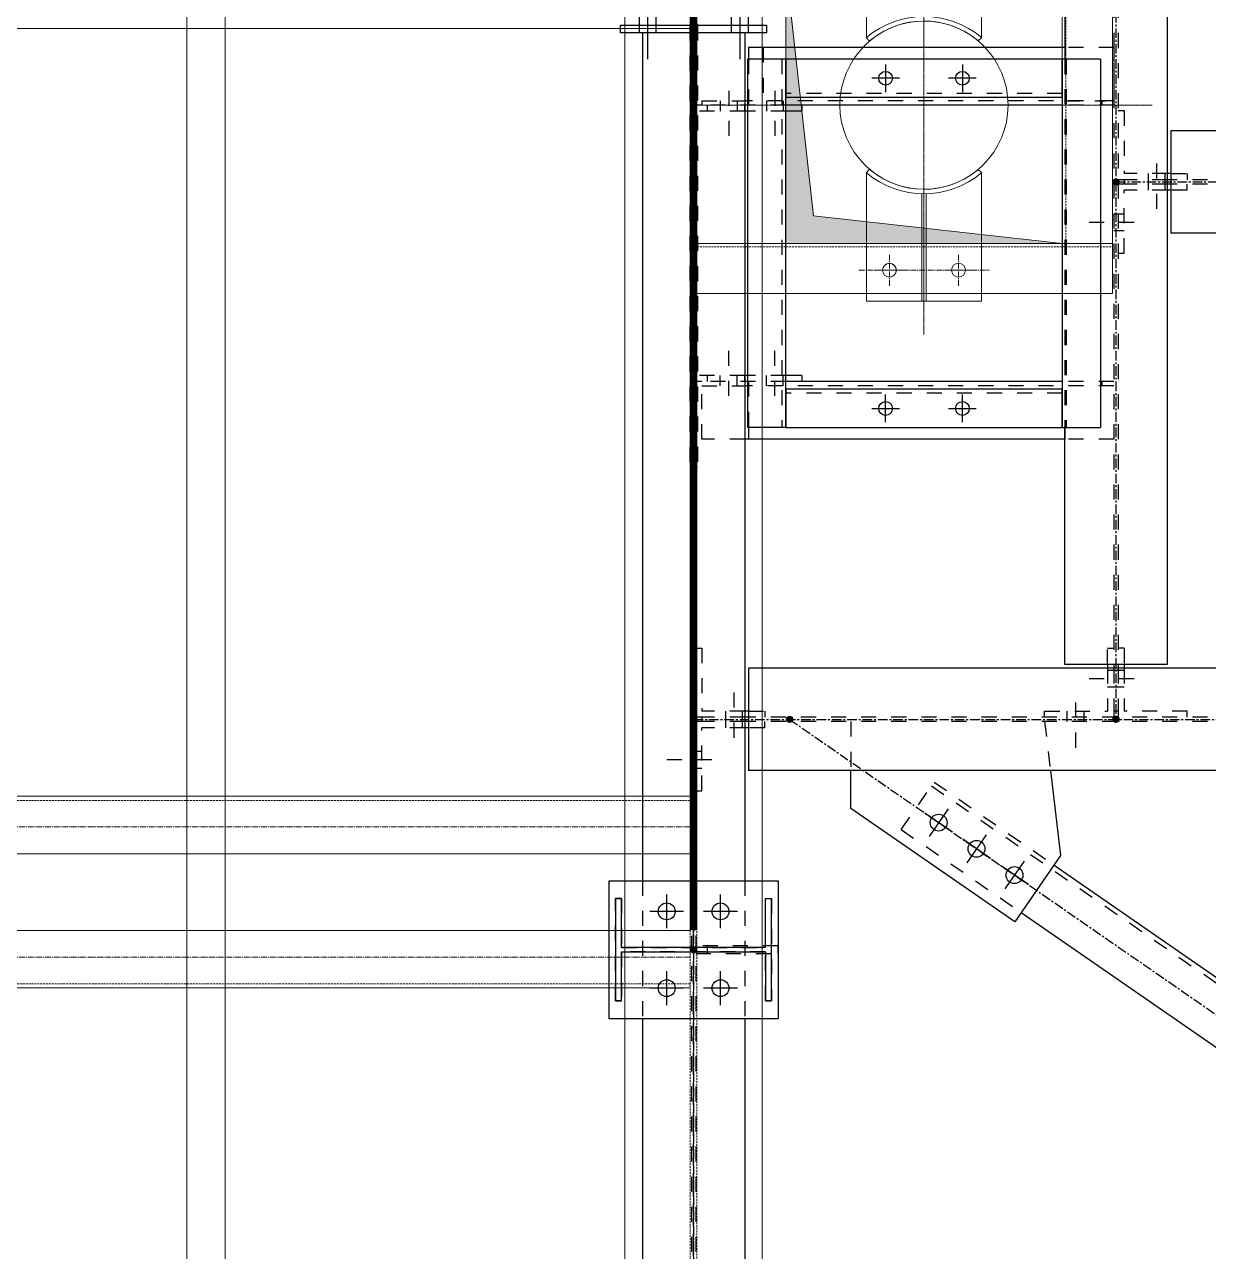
# Model space of a CAD drawing. Header units: inches. Extents: x 209270 to 234360, y -180214 to -150194.
# Drawn here: x 216141 to 217682, y -157257 to -155659 of the extents above; entities that cross this region are included whole.
import ezdxf

# ---------------------------------------------------------------- set-up
doc = ezdxf.new("R2010")
doc.units = ezdxf.units.IN
doc.header["$LTSCALE"] = 10
doc.header["$MEASUREMENT"] = 0
for name, pattern in [('CENTER', [2, 1.25, -0.25, 0.25, -0.25]), ('CENTER2', [1.125, 0.75, -0.125, 0.125, -0.125]), ('DXK_LINE_DOT2', [3.9198, 1.9599, -1.9599]), ('DXK_LINE_DOT5', [7.8785, 2.979, -0.9799, 0.9799, -0.9799, 0.9799, -0.9799]), ('HIDDEN', [0.375, 0.25, -0.125])]:
    doc.linetypes.add(name, pattern=pattern)
doc.layers.get('0').update_dxf_attribs({"color": 1})
for name, color, linetype in [('_STR_0', 5, 'Continuous'), ('_STR_1', 5, 'Continuous'), ('_STR_2', 5, 'Continuous'), ('_STR_4', 5, 'Continuous')]:
    doc.layers.add(name, color=color, linetype=linetype)
for name, color, linetype, lineweight in [('AM_5', 1, 'Continuous', 0), ('CEN', 1, 'CENTER', 9), ('CENETR LINE', 1, 'CENTER2', 9), ('CENTERLINE', 1, 'CENTER2', 9), ('Chute', 1, 'Continuous', 9), ('CIVIL', 1, 'Continuous', 9), ('DIM', 1, 'Continuous', 13), ('handrail', 1, 'FENCELINE1', 9), ('HIDDDEN', 1, 'HIDDEN', 9), ('HIDDEN', 1, 'HIDDEN', 9), ('MAIN OBJECT', 1, 'Continuous', 18), ('Sheeting', 1, 'Continuous', 0)]:
    doc.layers.add(name, color=color, linetype=linetype, lineweight=lineweight)
doc.linetypes.add('FENCELINE1', pattern='A,0.25,-0.1,[133,arial.ttf,S=0.1,R=0,X=-0.1,Y=0],-0.1,1', length=1.45)

# ---------------------------------------------------------------- blocks, each defined once
blk = doc.blocks.new('A$Cb10ac4c2')
at = {"layer": 'CENETR LINE'}
for p, q in [((0, 111.9, 0), (0, -40.4, 121420759.9)), ((-45, -20.2), (-45, 20.2)), ((45, -20.2), (45, 20.2)), ((45, -20.2), (45, 20.2)), ((-85, 0), (85, 0)), ((-27, 0.1, 0), (-63, 0.1, 0)), ((63, 0.1, 0), (27, 0.1, 0))]:
    blk.add_line(p, q, dxfattribs=at)
at = {"layer": 'MAIN OBJECT', "ltscale": 10}
for p, q in [((-75, 127.1, -59806266.3), (-71.1, 131.6, 0)), ((75, 127.1, -59806267.4), (70.6, 131.1, -59806267.4)), ((-75, -40.4, 60710380), (-75, 127.1, -59806266.3)), ((75, 127.1, -59806267.4), (75, -40.4, 60710380)), ((-3, 99.4, 4205928.3), (-3, -40.4, 121420759.9)), ((3, 99.4, 4205928.3), (3, -40.4, 121420759.9)), ((75, -40.4, 60710380), (-75, -40.4, 60710380))]:
    blk.add_line(p, q, dxfattribs=at)
at = {"layer": 'MAIN OBJECT'}
for centre in [(-45, 0.1), (45, 0.1)]:
    blk.add_circle(centre, 9, dxfattribs=at)
at = {"layer": 'MAIN OBJECT', "ltscale": 10}
for centre, radius in [((-45, 0), 8.95), ((45, 0.1, 0), 9)]:
    blk.add_circle(centre, radius, dxfattribs=at)
for radius, start, end in [(109.5, 229.5133, 310.1102), (115.5, 229.5129, 310.4871)]:
    blk.add_arc((0, 214.9, -60710380), radius, start, end, dxfattribs=at)
blk = doc.blocks.new('A$CcDSGYTRTRT')
at = {"layer": 'CIVIL'}
h = blk.add_hatch(color=1, dxfattribs=at)
h.dxf.hatch_style = 1
h.paths.add_polyline_path([(-180, 180), (180, 180), (180, -180), (144.3, 143.8)])
at = {"layer": 'CENTERLINE', "ltscale": 0.3}
for p, q in [((0, -296.9, 0), (0, 296.9, 0)), ((-298.5, 0, 0), (298.5, 0, 0))]:
    blk.add_line(p, q, dxfattribs=at)
at = {"layer": 'Chute', "ltscale": 10}
blk.add_circle((0, 0, 0), 109.5, dxfattribs=at)
at = {"layer": 'CIVIL', "color": 1, "elevation": 0}
blk.add_lwpolyline([(180, -180), (144.3, 143.8), (-180, 180)], dxfattribs=at)
at = {"layer": 'CIVIL'}
blk.add_circle((0, 0, 0), 109.5, dxfattribs=at)
at = {"layer": 'HIDDEN'}
for p, q in [((-184.7, 295.6, -170993130.3), (-184.7, -245.4, -121420762.7)), ((184.7, 295.6, -170993130.3), (184.7, -245.4, -121420762.7)), ((180, -184.7, -182131142.6), (-180, -184.7, 0))]:
    blk.add_line(p, q, dxfattribs=at)
at = {"layer": 'MAIN OBJECT'}
for p, q in [((-245.4, 295.6, -110282750.3), (-245.4, -245.4, -60710382.7)), ((-180, 295.6, -170993130.3), (-180, -245.4, -121420762.7)), ((180, 295.6, -170993130.3), (180, -245.4, -121420762.7)), ((245.4, 295.6, -110282750.3), (245.4, -245.4, -60710382.7)), ((180, 180, -121420762.7), (180, -180, -121420762.7)), ((180, -180, -182131142.6), (-180, -180, 0)), ((180, -245.4, -121420762.7), (-245.4, -245.4, 60710380)), ((180, -245.4, 60710380), (-180, -245.4, 60710380)), ((180, -245.4, -121420762.7), (245.4, -245.4, -60710382.7))]:
    blk.add_line(p, q, dxfattribs=at)
at = {"layer": 'MAIN OBJECT', "elevation": 0}
blk.add_lwpolyline([(180, 180), (-180, 180), (-180, -180), (180, -180)], close=True, dxfattribs=at)
at = {"layer": 'AM_5', "rotation": 270}
blk.add_blockref('A$Cb10ac4c2', (-215, 0, -121420759.9), dxfattribs=at)
at = {"layer": 'AM_5', "xscale": -1, "rotation": 90}
blk.add_blockref('A$Cb10ac4c2', (215, 0, -121420759.9), dxfattribs=at)
blk = doc.blocks.new('A$C6febed19')
at = {"layer": 'AM_5', "xscale": -1}
blk.add_blockref('A$CcDSGYTRTRT', (0, 0), dxfattribs=at)
blk = doc.blocks.new('GridLine-116860372-116902 - 114867')
at = {"layer": '_STR_2', "linetype": 'DXK_LINE_DOT5'}
blk.add_line((217011.9, -165456.7), (217011.9, -153291), dxfattribs=at)
blk = doc.blocks.new('Part-116860372-116023 - 114867')
at = {"layer": '_STR_2', "linetype": 'Continuous'}
for p, q in [((216901.9, -156953.7), (216901.9, -156773.7)), ((216901.9, -156773.7), (217121.9, -156773.7)), ((217121.9, -156773.7), (217121.9, -156953.7)), ((217121.9, -156953.7), (216901.9, -156953.7))]:
    blk.add_line(p, q, dxfattribs=at)
blk = doc.blocks.new('Bolt-116860372-115849 - 114867')
at = {"layer": '_STR_1', "linetype": 'DXK_LINE_DOT2'}
for p, q in [((217057.7, -156142.4), (217057.7, -156079.4)), ((217117.7, -156142.4), (217117.7, -156079.4)), ((217046.7, -156123.7), (217046.7, -156115.7)), ((217068.7, -156123.7), (217068.7, -156115.7)), ((217106.7, -156123.7), (217106.7, -156115.7)), ((217128.7, -156123.7), (217128.7, -156115.7)), ((217046.7, -156129.4), (217046.7, -156123.7)), ((217068.7, -156129.4), (217068.7, -156123.7)), ((217106.7, -156129.4), (217106.7, -156123.7)), ((217128.7, -156129.4), (217128.7, -156123.7))]:
    blk.add_line(p, q, dxfattribs=at)
blk = doc.blocks.new('Part-116860372-114952 - 114867')
at = {"layer": '_STR_4', "linetype": 'Continuous'}
for points in [[(217011.9, -156567.7, -1), (217011.9, -156559.7, -1)], [(218111.9, -156567.7, -1), (218111.9, -156559.7, -1)]]:
    blk.add_hatch(color=256, dxfattribs=at).paths.add_polyline_path(points)
at = {"layer": '_STR_1', "linetype": 'DXK_LINE_DOT2'}
for p, q in [((218100.7, -156497.1), (218038.7, -156497.1)), ((218100.7, -156630.3), (218100.7, -156497.1)), ((217022.7, -156560.8), (217022.7, -156566.5)), ((217078.5, -156560.8), (217022.7, -156560.8)), ((218033.7, -156560.8), (217083.5, -156560.8)), ((218100.7, -156560.8), (218038.7, -156560.8)), ((217078.5, -156566.5), (217022.7, -156566.5)), ((218033.7, -156566.5), (217083.5, -156566.5)), ((218100.7, -156566.5), (218038.7, -156566.5)), ((218100.7, -156630.3), (218038.7, -156630.3))]:
    blk.add_line(p, q, dxfattribs=at)
at = {"layer": '_STR_2', "linetype": 'Continuous'}
for p, q in [((217083.5, -156497.1), (217083.5, -156630.3)), ((218038.7, -156497.1), (217083.5, -156497.1)), ((218033.7, -156497.1), (218033.7, -156630.3)), ((217083.5, -156560.8), (217078.5, -156560.8)), ((218038.7, -156560.8), (218033.7, -156560.8)), ((217083.5, -156566.5), (217078.5, -156566.5)), ((218038.7, -156566.5), (218033.7, -156566.5)), ((218038.7, -156630.3), (217083.5, -156630.3))]:
    blk.add_line(p, q, dxfattribs=at)
at = {"layer": '_STR_4', "linetype": 'CENTER'}
blk.add_line((217011.9, -156563.7), (218111.9, -156563.7), dxfattribs=at)
at = {"layer": '_STR_4', "linetype": 'Continuous'}
for centre in [(217011.9, -156563.7), (218111.9, -156563.7)]:
    blk.add_circle(centre, 4, dxfattribs=at)
blk = doc.blocks.new('Part-116860372-114962 - 114867')
at = {"layer": '_STR_4', "linetype": 'Continuous'}
for points in [[(217561.9, -155367.7, -1), (217561.9, -155359.7, -1)], [(217561.9, -156567.7, -1), (217561.9, -156559.7, -1)]]:
    blk.add_hatch(color=256, dxfattribs=at).paths.add_polyline_path(points)
at = {"layer": '_STR_1', "linetype": 'DXK_LINE_DOT2'}
for p, q in [((217628.5, -155377.1), (217495.3, -155377.1)), ((217495.3, -155377.1), (217495.3, -155473.7)), ((217559, -155377.1), (217559, -155468.7)), ((217564.7, -155377.1), (217564.7, -155468.7)), ((217628.5, -155377.1), (217628.5, -155468.7)), ((217559, -155473.7), (217559, -156492.1)), ((217564.7, -155473.7), (217564.7, -156492.1)), ((217495.3, -155703.7), (217495.3, -156183.7)), ((217559, -156497.1), (217559, -156552.8)), ((217564.7, -156497.1), (217564.7, -156552.8)), ((217564.7, -156552.8), (217559, -156552.8))]:
    blk.add_line(p, q, dxfattribs=at)
at = {"layer": '_STR_2', "linetype": 'Continuous'}
for p, q in [((217495.3, -155468.7), (217495.3, -155703.7)), ((217628.5, -155473.7), (217495.3, -155473.7)), ((217559, -155468.7), (217559, -155473.7)), ((217564.7, -155468.7), (217564.7, -155473.7)), ((217628.5, -155468.7), (217628.5, -156492.1)), ((217495.3, -156492.1), (217495.3, -156183.7)), ((217628.5, -156492.1), (217495.3, -156492.1)), ((217559, -156492.1), (217559, -156497.1)), ((217564.7, -156492.1), (217564.7, -156497.1))]:
    blk.add_line(p, q, dxfattribs=at)
at = {"layer": '_STR_4', "linetype": 'CENTER'}
blk.add_line((217561.9, -155363.7), (217561.9, -156563.7), dxfattribs=at)
at = {"layer": '_STR_4', "linetype": 'Continuous'}
for centre in [(217561.9, -155363.7), (217561.9, -156563.7)]:
    blk.add_circle(centre, 4, dxfattribs=at)
blk = doc.blocks.new('Part-116860372-114963 - 114867')
at = {"layer": '_STR_4', "linetype": 'Continuous'}
for points in [[(217561.9, -155867.7, -1), (217561.9, -155859.7, -1)], [(218111.9, -155867.7, -1), (218111.9, -155859.7, -1)]]:
    blk.add_hatch(color=256, dxfattribs=at).paths.add_polyline_path(points)
at = {"layer": '_STR_1', "linetype": 'DXK_LINE_DOT2'}
for p, q in [((218100.7, -155797.1), (218038.7, -155797.1)), ((218100.7, -155930.3), (218100.7, -155797.1)), ((217572.7, -155860.8), (217572.7, -155866.5)), ((217628.5, -155860.8), (217572.7, -155860.8)), ((218033.7, -155860.8), (217633.5, -155860.8)), ((218100.7, -155860.8), (218038.7, -155860.8)), ((217628.5, -155866.5), (217572.7, -155866.5)), ((218033.7, -155866.5), (217633.5, -155866.5)), ((218100.7, -155866.5), (218038.7, -155866.5)), ((218100.7, -155930.3), (218038.7, -155930.3))]:
    blk.add_line(p, q, dxfattribs=at)
at = {"layer": '_STR_2', "linetype": 'Continuous'}
for p, q in [((217633.5, -155797.1), (217633.5, -155930.3)), ((218038.7, -155797.1), (217633.5, -155797.1)), ((218033.7, -155797.1), (218033.7, -155930.3)), ((217633.5, -155860.8), (217628.5, -155860.8)), ((218038.7, -155860.8), (218033.7, -155860.8)), ((217633.5, -155866.5), (217628.5, -155866.5)), ((218038.7, -155866.5), (218033.7, -155866.5)), ((218038.7, -155930.3), (217633.5, -155930.3))]:
    blk.add_line(p, q, dxfattribs=at)
at = {"layer": '_STR_4', "linetype": 'CENTER'}
blk.add_line((217561.9, -155863.7), (218111.9, -155863.7), dxfattribs=at)
at = {"layer": '_STR_4', "linetype": 'Continuous'}
for centre in [(217561.9, -155863.7), (218111.9, -155863.7)]:
    blk.add_circle(centre, 4, dxfattribs=at)
blk = doc.blocks.new('Part-116860372-114965 - 114867')
at = {"layer": '_STR_1', "linetype": 'DXK_LINE_DOT2'}
for p, q in [((217009, -155669.7), (217009, -158057.7)), ((217014.7, -155669.7), (217014.7, -158057.7)), ((216945.3, -156773.7), (216945.3, -156953.7)), ((217078.5, -156773.7), (217078.5, -156953.7))]:
    blk.add_line(p, q, dxfattribs=at)
at = {"layer": '_STR_2', "linetype": 'Continuous'}
for p, q in [((217078.5, -155669.7), (216945.3, -155669.7)), ((216945.3, -155669.7), (216945.3, -156773.7)), ((217078.5, -155669.7), (217078.5, -156773.7)), ((216945.3, -156953.7), (216945.3, -158057.7)), ((217078.5, -156953.7), (217078.5, -158057.7))]:
    blk.add_line(p, q, dxfattribs=at)
at = {"layer": '_STR_4', "linetype": 'CENTER'}
blk.add_line((217011.9, -155363.7), (217011.9, -158363.7), dxfattribs=at)
blk = doc.blocks.new('Part-116860372-116370 - 114867')
at = {"layer": '_STR_1', "linetype": 'DXK_LINE_DOT2'}
for p, q in [((217014.7, -155771.7), (217014.7, -155763.7)), ((217022.7, -155763.7), (217014.7, -155763.7)), ((217029.7, -155763.7), (217029.7, -155771.7)), ((217078.5, -155771.7), (217078.5, -155763.7)), ((217152.7, -155763.7), (217131.9, -155763.7)), ((217078.5, -155771.7), (217014.7, -155771.7)), ((217131.9, -155771.7), (217081.9, -155771.7))]:
    blk.add_line(p, q, dxfattribs=at)
at = {"layer": '_STR_2', "linetype": 'Continuous'}
for p, q in [((217081.9, -155763.7), (217078.5, -155763.7)), ((217152.7, -155763.7), (217152.7, -155771.7)), ((217081.9, -155771.7), (217078.5, -155771.7)), ((217152.7, -155771.7), (217131.9, -155771.7))]:
    blk.add_line(p, q, dxfattribs=at)
blk = doc.blocks.new('Part-116860372-115098 - 114867')
at = {"layer": '_STR_1', "linetype": 'DXK_LINE_DOT2'}
for p, q in [((217022.7, -156198.7), (217022.7, -156123.7)), ((217131.9, -156123.7), (217022.7, -156123.7)), ((217022.7, -156129.4), (217078.5, -156129.4)), ((217559, -156129.4), (217081.9, -156129.4)), ((217083.5, -156123.7), (217083.5, -156183.7)), ((217559, -156123.7), (217491.9, -156123.7)), ((217544, -156129.4), (217544, -156123.7)), ((217078.5, -156198.7), (217022.7, -156198.7)), ((217559, -156198.7), (217495.3, -156198.7))]:
    blk.add_line(p, q, dxfattribs=at)
at = {"layer": '_STR_2', "linetype": 'Continuous'}
for p, q in [((217081.9, -156129.4), (217078.5, -156129.4)), ((217491.9, -156123.7), (217131.9, -156123.7)), ((217083.5, -156183.7), (217083.5, -156198.7)), ((217495.3, -156183.7), (217495.3, -156198.7)), ((217495.3, -156198.7), (217078.5, -156198.7))]:
    blk.add_line(p, q, dxfattribs=at)
blk = doc.blocks.new('Part-116860372-116331 - 114867')
at = {"layer": '_STR_1', "linetype": 'DXK_LINE_DOT2'}
for p, q in [((217216.5, -156566.5), (217216.5, -156630.3)), ((217469, -156566.5), (217476.6, -156630.3))]:
    blk.add_line(p, q, dxfattribs=at)
at = {"layer": '_STR_2', "linetype": 'Continuous'}
for p, q in [((217216.5, -156679.6), (217216.5, -156630.3)), ((217476.6, -156630.3), (217489.8, -156741.1)), ((217430, -156827.4), (217216.5, -156679.6)), ((217489.8, -156741.1), (217430, -156827.4))]:
    blk.add_line(p, q, dxfattribs=at)
blk = doc.blocks.new('Part-116860372-115103 - 114867')
at = {"layer": '_STR_4', "linetype": 'Continuous'}
for points in [[(217136.9, -156567.7, -1), (217136.9, -156559.7, -1)], [(218111.9, -157242.7, -1), (218111.9, -157234.7, -1)]]:
    blk.add_hatch(color=256, dxfattribs=at).paths.add_polyline_path(points)
at = {"layer": '_STR_1', "linetype": 'DXK_LINE_DOT2'}
for p, q in [((217282.3, -156707), (217325, -156645.3)), ((217321.6, -156650.2), (218020.2, -157133.9)), ((217325, -156645.3), (217481.2, -156753.4)), ((217282.3, -156707), (217438.5, -156815.1)), ((217867.4, -157020.8), (218023.7, -157129)), ((217824.8, -157082.5), (217981, -157190.6)), ((218023.7, -157129), (217981, -157190.6))]:
    blk.add_line(p, q, dxfattribs=at)
at = {"layer": '_STR_2', "linetype": 'Continuous'}
for p, q in [((217481.2, -156753.4), (217867.4, -157020.8)), ((217438.5, -156815.1), (217824.8, -157082.5))]:
    blk.add_line(p, q, dxfattribs=at)
at = {"layer": '_STR_4', "linetype": 'CENTER'}
blk.add_line((217136.9, -156563.7), (218111.9, -157238.7), dxfattribs=at)
at = {"layer": '_STR_4', "linetype": 'Continuous'}
for centre in [(217136.9, -156563.7), (218111.9, -157238.7)]:
    blk.add_circle(centre, 4, dxfattribs=at)
blk = doc.blocks.new('Part-116860372-115136 - 114867')
at = {"layer": '_STR_4', "linetype": 'Continuous'}
blk.add_hatch(color=256, dxfattribs=at).paths.add_polyline_path([(217011.9, -156867.7, -1), (217011.9, -156859.7, -1)])
at = {"layer": '_STR_1', "linetype": 'DXK_LINE_DOT2'}
for p, q in [((216910.3, -156930.3), (216910.3, -156797.1)), ((216910.3, -156797.1), (216918.1, -156797.1)), ((216918.1, -156797.1), (216918.1, -156860.8)), ((217105.7, -156860.8), (217105.7, -156797.1)), ((217105.7, -156797.1), (217113.5, -156797.1)), ((217113.5, -156797.1), (217113.5, -156930.3)), ((216918.1, -156860.8), (217105.7, -156860.8)), ((217105.7, -156866.5), (216918.1, -156866.5)), ((216918.1, -156866.5), (216918.1, -156930.3)), ((217105.7, -156930.3), (217105.7, -156866.5)), ((216918.1, -156930.3), (216910.3, -156930.3)), ((217113.5, -156930.3), (217105.7, -156930.3))]:
    blk.add_line(p, q, dxfattribs=at)
at = {"layer": '_STR_2', "linetype": 'Continuous'}
for p, q in [((216918.1, -156797.1), (216910.3, -156797.1)), ((216910.3, -156797.1), (216910.3, -156930.3)), ((216918.1, -156860.8), (216918.1, -156797.1)), ((217105.7, -156860.8), (217105.7, -156797.1)), ((217105.7, -156797.1), (217113.5, -156797.1)), ((217113.5, -156930.3), (217113.5, -156797.1)), ((217105.7, -156860.8), (216918.1, -156860.8)), ((216918.1, -156930.3), (216918.1, -156866.5)), ((216918.1, -156866.5), (217105.7, -156866.5)), ((217105.7, -156866.5), (217105.7, -156930.3)), ((216910.3, -156930.3), (216918.1, -156930.3)), ((217105.7, -156930.3), (217113.5, -156930.3))]:
    blk.add_line(p, q, dxfattribs=at)
at = {"layer": '_STR_4', "linetype": 'CENTER'}
blk.add_line((217011.9, -156863.7), (217011.9, -156863.7), dxfattribs=at)
at = {"layer": '_STR_4', "linetype": 'Continuous'}
blk.add_circle((217011.9, -156863.7), 4, dxfattribs=at)
blk = doc.blocks.new('Bolt-116860372-116353 - 114867')
at = {"layer": '_STR_2', "linetype": 'Continuous'}
for p, q in [((217261.9, -156176.7), (217261.9, -156140.7)), ((217361.9, -156176.7), (217361.9, -156140.7)), ((217243.9, -156158.7), (217279.9, -156158.7)), ((217343.9, -156158.7), (217379.9, -156158.7))]:
    blk.add_line(p, q, dxfattribs=at)
for centre in [(217261.9, -156158.7), (217361.9, -156158.7)]:
    blk.add_circle(centre, 9, dxfattribs=at)
blk = doc.blocks.new('Part-116860372-115592 - 114867')
at = {"layer": '_STR_1', "linetype": 'DXK_LINE_DOT2'}
for p, q in [((217564.7, -155770.8), (217572.7, -155770.8)), ((217572.7, -155770.8), (217572.7, -155852.8)), ((217572.7, -155860.8), (217564.7, -155860.8)), ((217628.5, -155852.8), (217572.7, -155852.8)), ((217633.5, -155860.8), (217628.5, -155860.8)), ((217633.5, -155852.8), (217654.7, -155852.8)), ((217654.7, -155852.8), (217654.7, -155860.8))]:
    blk.add_line(p, q, dxfattribs=at)
at = {"layer": '_STR_2', "linetype": 'Continuous'}
blk.add_line((217633.5, -155852.8), (217628.5, -155852.8), dxfattribs=at)
blk = doc.blocks.new('Part-116860372-115593 - 114867')
at = {"layer": '_STR_1', "linetype": 'DXK_LINE_DOT2'}
for p, q in [((217572.7, -155866.5), (217564.7, -155866.5)), ((217572.7, -155956.5), (217572.7, -155874.5)), ((217628.5, -155874.5), (217572.7, -155874.5)), ((217633.5, -155866.5), (217628.5, -155866.5)), ((217654.7, -155874.5), (217633.5, -155874.5)), ((217654.7, -155874.5), (217654.7, -155866.5)), ((217564.7, -155956.5), (217572.7, -155956.5))]:
    blk.add_line(p, q, dxfattribs=at)
at = {"layer": '_STR_2', "linetype": 'Continuous'}
blk.add_line((217633.5, -155874.5), (217628.5, -155874.5), dxfattribs=at)
blk = doc.blocks.new('Bolt-116860372-115594 - 114867')
at = {"layer": '_STR_1', "linetype": 'DXK_LINE_DOT2'}
for p, q in [((217614.7, -155839.8), (217614.7, -155907.8)), ((217603.7, -155852.8), (217603.7, -155860.8)), ((217603.7, -155860.8), (217603.7, -155866.5)), ((217625.7, -155852.8), (217625.7, -155860.8)), ((217625.7, -155860.8), (217625.7, -155866.5)), ((217603.7, -155866.5), (217603.7, -155874.5)), ((217625.7, -155866.5), (217625.7, -155874.5))]:
    blk.add_line(p, q, dxfattribs=at)
blk = doc.blocks.new('Bolt-116860372-115604 - 114867')
at = {"layer": '_STR_1', "linetype": 'DXK_LINE_DOT2'}
for p, q in [((217564.7, -155905.5), (217559, -155905.5)), ((217572.7, -155905.5), (217564.7, -155905.5)), ((217585.7, -155916.5), (217522.7, -155916.5)), ((217564.7, -155927.5), (217559, -155927.5)), ((217572.7, -155927.5), (217564.7, -155927.5))]:
    blk.add_line(p, q, dxfattribs=at)
blk = doc.blocks.new('Part-116860372-115608 - 114867')
at = {"layer": '_STR_1', "linetype": 'DXK_LINE_DOT2'}
for p, q in [((217551, -156492.1), (217551, -156470.8)), ((217551, -156470.8), (217559, -156470.8)), ((217551, -156497.1), (217551, -156552.8)), ((217559, -156492.1), (217559, -156497.1)), ((217469, -156560.8), (217469, -156552.8)), ((217469, -156552.8), (217551, -156552.8)), ((217559, -156552.8), (217559, -156560.8))]:
    blk.add_line(p, q, dxfattribs=at)
at = {"layer": '_STR_2', "linetype": 'Continuous'}
blk.add_line((217551, -156492.1), (217551, -156497.1), dxfattribs=at)
blk = doc.blocks.new('Part-116860372-115609 - 114867')
at = {"layer": '_STR_1', "linetype": 'DXK_LINE_DOT2'}
for p, q in [((217572.7, -156470.8), (217564.7, -156470.8)), ((217572.7, -156470.8), (217572.7, -156492.1)), ((217564.7, -156492.1), (217564.7, -156497.1)), ((217572.7, -156497.1), (217572.7, -156552.8)), ((217564.7, -156552.8), (217564.7, -156560.8)), ((217654.7, -156552.8), (217572.7, -156552.8)), ((217654.7, -156560.8), (217654.7, -156552.8))]:
    blk.add_line(p, q, dxfattribs=at)
at = {"layer": '_STR_2', "linetype": 'Continuous'}
blk.add_line((217572.7, -156492.1), (217572.7, -156497.1), dxfattribs=at)
blk = doc.blocks.new('Bolt-116860372-115610 - 114867')
at = {"layer": '_STR_1', "linetype": 'DXK_LINE_DOT2'}
for p, q in [((217559, -156499.8), (217551, -156499.8)), ((217564.7, -156499.8), (217559, -156499.8)), ((217572.7, -156499.8), (217564.7, -156499.8)), ((217585.7, -156510.8), (217517.7, -156510.8)), ((217559, -156521.8), (217551, -156521.8)), ((217564.7, -156521.8), (217559, -156521.8)), ((217572.7, -156521.8), (217564.7, -156521.8))]:
    blk.add_line(p, q, dxfattribs=at)
blk = doc.blocks.new('Bolt-116860372-116332 - 114867')
at = {"layer": '_STR_2', "linetype": 'Continuous'}
for p, q in [((217349.1, -156710.6), (217312.9, -156685.6)), ((217343.5, -156680), (217318.5, -156716.2)), ((217398.4, -156744.8), (217362.3, -156719.7)), ((217392.9, -156714.2), (217367.8, -156750.3)), ((217447.8, -156778.9), (217411.6, -156753.9)), ((217442.2, -156748.3), (217417.1, -156784.5))]:
    blk.add_line(p, q, dxfattribs=at)
for centre in [(217331, -156698.1), (217380.3, -156732.2), (217429.7, -156766.4)]:
    blk.add_circle(centre, 11, dxfattribs=at)
blk = doc.blocks.new('Bolt-116860372-115616 - 114867')
at = {"layer": '_STR_1', "linetype": 'DXK_LINE_DOT2'}
for p, q in [((217509, -156541.7), (217509, -156604.7)), ((217498, -156552.8), (217498, -156560.8)), ((217498, -156560.8), (217498, -156566.5)), ((217520, -156552.8), (217520, -156560.8)), ((217520, -156560.8), (217520, -156566.5))]:
    blk.add_line(p, q, dxfattribs=at)
blk = doc.blocks.new('Part-116860372-116350 - 114867')
at = {"layer": '_STR_1', "linetype": 'DXK_LINE_DOT2'}
blk.add_line((217491.9, -156138.7), (217131.9, -156138.7), dxfattribs=at)
at = {"layer": '_STR_2', "linetype": 'Continuous'}
for p, q in [((217131.9, -156133.7), (217131.9, -156183.7)), ((217491.9, -156133.7), (217131.9, -156133.7)), ((217491.9, -156183.7), (217491.9, -156133.7)), ((217131.9, -156183.7), (217491.9, -156183.7))]:
    blk.add_line(p, q, dxfattribs=at)
blk = doc.blocks.new('Part-116860372-116348 - 114867')
at = {"layer": '_STR_1', "linetype": 'DXK_LINE_DOT2'}
blk.add_line((217491.9, -155748.7), (217131.9, -155748.7), dxfattribs=at)
at = {"layer": '_STR_2', "linetype": 'Continuous'}
for p, q in [((217491.9, -155703.7), (217131.9, -155703.7)), ((217131.9, -155703.7), (217131.9, -155753.7)), ((217491.9, -155753.7), (217491.9, -155703.7)), ((217491.9, -155753.7), (217131.9, -155753.7))]:
    blk.add_line(p, q, dxfattribs=at)
blk = doc.blocks.new('Part-116860372-115848 - 114867')
at = {"layer": '_STR_1', "linetype": 'DXK_LINE_DOT2'}
for p, q in [((217014.7, -156123.7), (217014.7, -156115.7)), ((217078.5, -156115.7), (217014.7, -156115.7)), ((217029.7, -156115.7), (217029.7, -156123.7)), ((217078.5, -156123.7), (217078.5, -156115.7)), ((217131.9, -156115.7), (217081.9, -156115.7)), ((217022.7, -156123.7), (217014.7, -156123.7)), ((217152.7, -156123.7), (217131.9, -156123.7))]:
    blk.add_line(p, q, dxfattribs=at)
at = {"layer": '_STR_2', "linetype": 'Continuous'}
for p, q in [((217081.9, -156115.7), (217078.5, -156115.7)), ((217152.7, -156115.7), (217131.9, -156115.7)), ((217152.7, -156115.7), (217152.7, -156123.7)), ((217081.9, -156123.7), (217078.5, -156123.7))]:
    blk.add_line(p, q, dxfattribs=at)
blk = doc.blocks.new('Part-116860372-116489 - 114867')
at = {"layer": '_STR_1', "linetype": 'DXK_LINE_DOT2'}
for p, q in [((217022.7, -156566.5), (217014.7, -156566.5)), ((217022.7, -156656.5), (217022.7, -156574.5)), ((217078.5, -156574.5), (217022.7, -156574.5)), ((217083.5, -156566.5), (217078.5, -156566.5)), ((217104.7, -156574.5), (217083.5, -156574.5)), ((217104.7, -156574.5), (217104.7, -156566.5)), ((217014.7, -156656.5), (217022.7, -156656.5))]:
    blk.add_line(p, q, dxfattribs=at)
at = {"layer": '_STR_2', "linetype": 'Continuous'}
blk.add_line((217083.5, -156574.5), (217078.5, -156574.5), dxfattribs=at)
blk = doc.blocks.new('Bolt-116860372-116352 - 114867')
at = {"layer": '_STR_2', "linetype": 'Continuous'}
for p, q in [((217261.9, -155710.7), (217261.9, -155746.7)), ((217361.9, -155710.7), (217361.9, -155746.7)), ((217279.9, -155728.7), (217243.9, -155728.7)), ((217379.9, -155728.7), (217343.9, -155728.7))]:
    blk.add_line(p, q, dxfattribs=at)
for centre in [(217261.9, -155728.7), (217361.9, -155728.7)]:
    blk.add_circle(centre, 9, dxfattribs=at)
blk = doc.blocks.new('Part-116860372-116017 - 114867')
at = {"layer": '_STR_1', "linetype": 'DXK_LINE_DOT2'}
blk.add_line((217078.5, -155669.7), (216945.3, -155669.7), dxfattribs=at)
at = {"layer": '_STR_2', "linetype": 'Continuous'}
for p, q in [((216916.9, -155669.7), (216916.9, -155659.7)), ((216916.9, -155659.7), (217106.9, -155659.7)), ((217106.9, -155659.7), (217106.9, -155669.7)), ((216945.3, -155669.7), (216916.9, -155669.7)), ((217106.9, -155669.7), (217078.5, -155669.7))]:
    blk.add_line(p, q, dxfattribs=at)
blk = doc.blocks.new('Bolt-116860372-116018 - 114867')
at = {"layer": '_STR_2', "linetype": 'Continuous'}
for p, q in [((216951.9, -155620.7), (216951.9, -155703.7)), ((216951.9, -155620.7), (216951.9, -155703.7)), ((217071.9, -155620.7), (217071.9, -155703.7)), ((217071.9, -155620.7), (217071.9, -155703.7)), ((216940.9, -155633.7), (216940.9, -155658.7)), ((216940.9, -155633.7), (216940.9, -155658.7)), ((216962.9, -155633.7), (216962.9, -155658.7)), ((216962.9, -155633.7), (216962.9, -155658.7)), ((217060.9, -155633.7), (217060.9, -155658.7)), ((217060.9, -155633.7), (217060.9, -155658.7)), ((217082.9, -155633.7), (217082.9, -155658.7)), ((217082.9, -155633.7), (217082.9, -155658.7)), ((216940.9, -155659.7), (216940.9, -155669.7)), ((216940.9, -155659.7), (216940.9, -155669.7)), ((216962.9, -155659.7), (216962.9, -155669.7)), ((216962.9, -155659.7), (216962.9, -155669.7)), ((217060.9, -155659.7), (217060.9, -155669.7)), ((217060.9, -155659.7), (217060.9, -155669.7)), ((217082.9, -155659.7), (217082.9, -155669.7)), ((217082.9, -155659.7), (217082.9, -155669.7))]:
    blk.add_line(p, q, dxfattribs=at)
blk = doc.blocks.new('Bolt-116860372-116024 - 114867')
at = {"layer": '_STR_2', "linetype": 'Continuous'}
for p, q in [((216976.9, -156835.7), (216976.9, -156791.7)), ((217046.9, -156835.7), (217046.9, -156791.7)), ((216998.9, -156813.7), (216954.9, -156813.7)), ((217068.9, -156813.7), (217024.9, -156813.7)), ((216976.9, -156935.7), (216976.9, -156891.7)), ((217046.9, -156935.7), (217046.9, -156891.7)), ((216998.9, -156913.7), (216954.9, -156913.7)), ((217068.9, -156913.7), (217024.9, -156913.7))]:
    blk.add_line(p, q, dxfattribs=at)
for centre in [(216976.9, -156813.7), (217046.9, -156813.7), (216976.9, -156913.7), (217046.9, -156913.7)]:
    blk.add_circle(centre, 11, dxfattribs=at)
blk = doc.blocks.new('Part-116860372-116025 - 114867')
at = {"layer": '_STR_1', "linetype": 'DXK_LINE_DOT2'}
for p, q in [((217121.9, -156858.7), (217014.7, -156858.7)), ((217029.7, -156858.7), (217029.7, -156868.7)), ((217121.9, -156868.7), (217121.9, -156858.7)), ((217014.7, -156868.7), (217121.9, -156868.7))]:
    blk.add_line(p, q, dxfattribs=at)
blk = doc.blocks.new('Part-116860372-116034 - 114867')
at = {"layer": '_STR_1', "linetype": 'DXK_LINE_DOT2'}
for p, q in [((217016.9, -155658.7), (217006.9, -155658.7)), ((217006.9, -155659.7), (217006.9, -156235)), ((217016.9, -155659.7), (217016.9, -156235)), ((217006.9, -155819.1), (217016.9, -155819.1)), ((217006.9, -155992.6), (217016.9, -155992.6)), ((217006.9, -156235), (217016.9, -156235))]:
    blk.add_line(p, q, dxfattribs=at)
at = {"layer": '_STR_2', "linetype": 'Continuous'}
for p, q in [((217006.9, -155658.7), (217006.9, -155659.7)), ((217016.9, -155658.7), (217016.9, -155659.7))]:
    blk.add_line(p, q, dxfattribs=at)
blk = doc.blocks.new('Part-116860372-116368 - 114867')
at = {"layer": '_STR_1', "linetype": 'DXK_LINE_DOT2'}
for p, q in [((217102.7, -155688.7), (217102.7, -155758)), ((217559, -155688.7), (217495.3, -155688.7)), ((217559, -155688.7), (217559, -155763.7)), ((217083.5, -155703.7), (217083.5, -155763.7)), ((217022.7, -155758), (217022.7, -155763.7)), ((217022.7, -155758), (217078.5, -155758)), ((217131.9, -155763.7), (217022.7, -155763.7)), ((217559, -155758), (217081.9, -155758)), ((217559, -155763.7), (217491.9, -155763.7)), ((217495.3, -155758), (217495.3, -155758)), ((217495.3, -155758), (217544, -155758)), ((217544, -155763.7), (217544, -155758)), ((217544, -155758), (217548.7, -155758))]:
    blk.add_line(p, q, dxfattribs=at)
at = {"layer": '_STR_2', "linetype": 'Continuous'}
for p, q in [((217083.5, -155688.7), (217083.5, -155703.7)), ((217495.3, -155688.7), (217083.5, -155688.7)), ((217495.3, -155688.7), (217495.3, -155703.7)), ((217081.9, -155758), (217078.5, -155758)), ((217491.9, -155763.7), (217131.9, -155763.7))]:
    blk.add_line(p, q, dxfattribs=at)
blk = doc.blocks.new('Bolt-116860372-116372 - 114867')
at = {"layer": '_STR_1', "linetype": 'DXK_LINE_DOT2'}
for p, q in [((217057.7, -155745), (217057.7, -155808)), ((217117.7, -155745), (217117.7, -155808)), ((217046.7, -155758), (217046.7, -155763.7)), ((217046.7, -155763.7), (217046.7, -155771.7)), ((217068.7, -155758), (217068.7, -155763.7)), ((217068.7, -155763.7), (217068.7, -155771.7)), ((217106.7, -155758), (217106.7, -155763.7)), ((217106.7, -155763.7), (217106.7, -155771.7)), ((217128.7, -155758), (217128.7, -155763.7)), ((217128.7, -155763.7), (217128.7, -155771.7))]:
    blk.add_line(p, q, dxfattribs=at)
blk = doc.blocks.new('Part-116860372-116349 - 114867')
at = {"layer": '_STR_1', "linetype": 'DXK_LINE_DOT2'}
blk.add_line((217126.9, -155703.7), (217126.9, -156183.7), dxfattribs=at)
at = {"layer": '_STR_2', "linetype": 'Continuous'}
for p, q in [((217081.9, -155703.7), (217081.9, -156183.7)), ((217131.9, -155703.7), (217081.9, -155703.7)), ((217131.9, -156183.7), (217131.9, -155703.7)), ((217131.9, -156183.7), (217081.9, -156183.7))]:
    blk.add_line(p, q, dxfattribs=at)
blk = doc.blocks.new('Part-116860372-116351 - 114867')
at = {"layer": '_STR_1', "linetype": 'DXK_LINE_DOT2'}
blk.add_line((217496.9, -155703.7), (217496.9, -156183.7), dxfattribs=at)
at = {"layer": '_STR_2', "linetype": 'Continuous'}
for p, q in [((217541.9, -155703.7), (217491.9, -155703.7)), ((217491.9, -155703.7), (217491.9, -156183.7)), ((217541.9, -155703.7), (217541.9, -156183.7)), ((217491.9, -156183.7), (217541.9, -156183.7))]:
    blk.add_line(p, q, dxfattribs=at)
blk = doc.blocks.new('Part-116860372-116488 - 114867')
at = {"layer": '_STR_1', "linetype": 'DXK_LINE_DOT2'}
for p, q in [((217014.7, -156470.8), (217022.7, -156470.8)), ((217022.7, -156470.8), (217022.7, -156552.8)), ((217022.7, -156560.8), (217014.7, -156560.8)), ((217078.5, -156552.8), (217022.7, -156552.8)), ((217083.5, -156560.8), (217078.5, -156560.8)), ((217083.5, -156552.8), (217104.7, -156552.8)), ((217104.7, -156552.8), (217104.7, -156560.8))]:
    blk.add_line(p, q, dxfattribs=at)
at = {"layer": '_STR_2', "linetype": 'Continuous'}
blk.add_line((217083.5, -156552.8), (217078.5, -156552.8), dxfattribs=at)
blk = doc.blocks.new('Bolt-116860372-116490 - 114867')
at = {"layer": '_STR_1', "linetype": 'DXK_LINE_DOT2'}
for p, q in [((217064.7, -156587.5), (217064.7, -156519.5)), ((217053.7, -156560.8), (217053.7, -156552.8)), ((217053.7, -156566.5), (217053.7, -156560.8)), ((217075.7, -156560.8), (217075.7, -156552.8)), ((217075.7, -156566.5), (217075.7, -156560.8)), ((217053.7, -156574.5), (217053.7, -156566.5)), ((217075.7, -156574.5), (217075.7, -156566.5))]:
    blk.add_line(p, q, dxfattribs=at)
blk = doc.blocks.new('Bolt-116860372-116491 - 114867')
at = {"layer": '_STR_1', "linetype": 'DXK_LINE_DOT2'}
for p, q in [((217014.7, -156605.5), (217009, -156605.5)), ((217022.7, -156605.5), (217014.7, -156605.5)), ((217035.7, -156616.5), (216972.7, -156616.5)), ((217014.7, -156627.5), (217009, -156627.5)), ((217022.7, -156627.5), (217014.7, -156627.5))]:
    blk.add_line(p, q, dxfattribs=at)
blk = doc.blocks.new('OVERLAY_DRAWING')
at = {"layer": 'CEN', "elevation": 0.8}
blk.add_lwpolyline([(217011.9, -155263.7), (228511.9, -155263.7), (228511.9, -165263.7), (217011.9, -165263.7)], close=True, dxfattribs=at)
at = {"layer": 'CENETR LINE'}
for p, q in [((217007.5, -156703.7, -2489929853.3), (214622.3, -156703.7, -2489929853.3)), ((217007.5, -156873.4, 5151572769.1), (214650.5, -156873.4, 5151572769.1))]:
    blk.add_line(p, q, dxfattribs=at)
at = {"layer": 'handrail', "const_width": 10, "elevation": -448149754.8}
blk.add_lwpolyline([(228511.9, -159158.7), (228511.9, -155263.7), (217011.9, -155263.7), (217011.9, -156838.4)], dxfattribs=at)
at = {"layer": 'HIDDDEN'}
for p, q in [((217007.5, -156669.2, -2489929853.3), (214615.1, -156669.2, -2489929853.3)), ((217007.5, -156907.9, 5151572769.1), (214663.2, -156907.9, 5151572769.1))]:
    blk.add_line(p, q, dxfattribs=at)
at = {"layer": 'HIDDEN', "elevation": 0.8}
blk.add_lwpolyline([(217007.5, -165259.3), (217007.5, -155268.1), (217016.3, -155268.1), (217016.3, -165259.3)], close=True, dxfattribs=at)
at = {"layer": 'MAIN OBJECT'}
for p, q in [((214665.1, -155663.7), (217007.5, -155663.7)), ((214614.1, -156663.7), (217007.5, -156663.7)), ((214630.1, -156738.7), (217007.5, -156738.7)), ((214636.9, -156838.4), (217007.5, -156838.4)), ((214665.1, -156913.4), (217007.5, -156913.4))]:
    blk.add_line(p, q, dxfattribs=at)
at = {"layer": 'MAIN OBJECT', "elevation": 0.8}
blk.add_lwpolyline([(216922.5, -165259.3), (216922.5, -155268.1), (217101.3, -155268.1), (217101.3, -165259.3)], close=True, dxfattribs=at)
at = {"layer": 'Sheeting'}
for points in [[(216351.9, -154713.7), (229171.9, -154713.7), (229171.9, -165813.7), (216351.9, -165813.7)], [(216401.9, -154763.7), (229121.9, -154763.7), (229121.9, -165763.7), (216401.9, -165763.7)]]:
    blk.add_lwpolyline(points, close=True, dxfattribs=at)
at = {"layer": '_STR_0', "zscale": 0.8}
for name in ['GridLine-116860372-116902 - 114867', 'Part-116860372-114965 - 114867', 'Part-116860372-114962 - 114867', 'Bolt-116860372-116018 - 114867', 'Part-116860372-116017 - 114867', 'Part-116860372-116034 - 114867', 'Part-116860372-116368 - 114867', 'Part-116860372-116349 - 114867', 'Part-116860372-116348 - 114867', 'Bolt-116860372-116352 - 114867', 'Part-116860372-116351 - 114867', 'Bolt-116860372-116372 - 114867', 'Part-116860372-116370 - 114867', 'Part-116860372-115592 - 114867', 'Part-116860372-114963 - 114867', 'Bolt-116860372-115594 - 114867', 'Part-116860372-115593 - 114867', 'Bolt-116860372-115604 - 114867', 'Bolt-116860372-115849 - 114867', 'Part-116860372-115848 - 114867', 'Part-116860372-115098 - 114867', 'Part-116860372-116350 - 114867', 'Bolt-116860372-116353 - 114867', 'Part-116860372-116488 - 114867', 'Part-116860372-115608 - 114867', 'Part-116860372-115609 - 114867', 'Part-116860372-114952 - 114867', 'Bolt-116860372-115610 - 114867', 'Bolt-116860372-116490 - 114867', 'Bolt-116860372-115616 - 114867', 'Part-116860372-115103 - 114867', 'Part-116860372-116489 - 114867', 'Part-116860372-116331 - 114867', 'Bolt-116860372-116491 - 114867', 'Bolt-116860372-116332 - 114867', 'Part-116860372-116023 - 114867', 'Part-116860372-115136 - 114867', 'Bolt-116860372-116024 - 114867', 'Part-116860372-116025 - 114867']:
    blk.add_blockref(name, (0, 0), dxfattribs=at)
at = {"layer": 'DIM', "rotation": 90}
blk.add_blockref('A$C6febed19', (217311.9, -155763.7, 0.8), dxfattribs=at)

msp = doc.modelspace()

# ---------------------------------------------------------------- block references
msp.add_blockref('OVERLAY_DRAWING', (0, 0))

doc.saveas('drawing.dxf')
